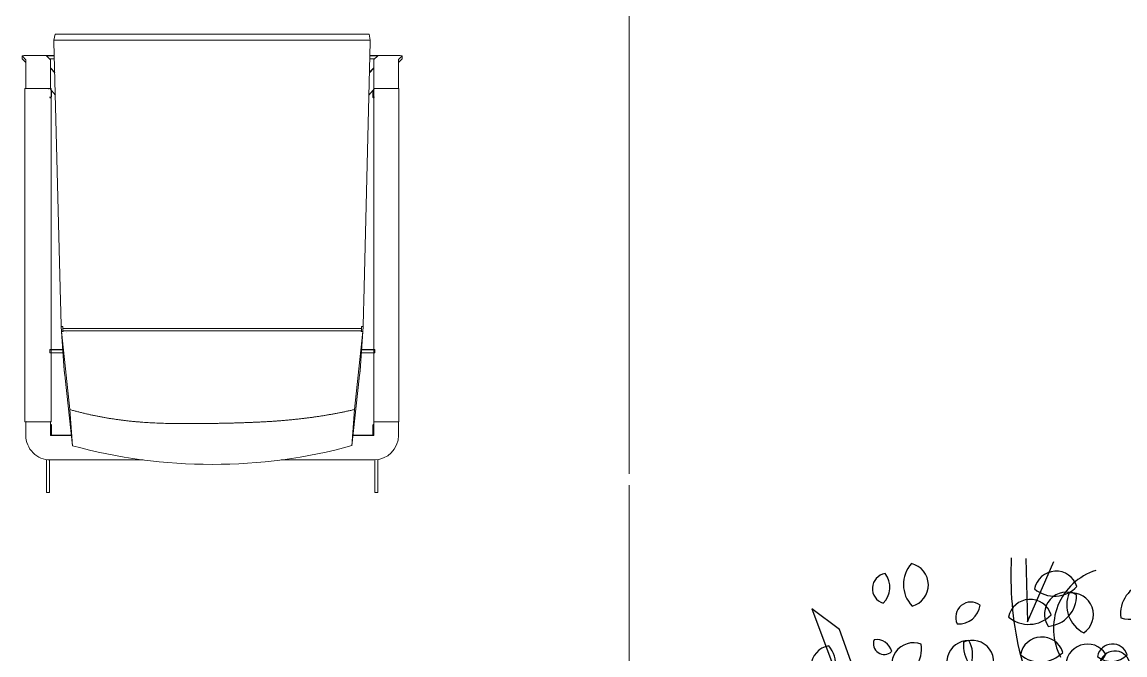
# Model space of a CAD drawing. Header units: millimetres. Extents: x -343543 to 400519, y -115663 to 104219.
# Drawn here: x -315754 to -313955, y 1543 to 2576 of the extents above; entities that cross this region are included whole.
import ezdxf
from ezdxf.xclip import XClip

# ---------------------------------------------------------------- set-up
doc = ezdxf.new("R2010")
doc.units = ezdxf.units.MM
doc.header["$XCLIPFRAME"] = 0
doc.linetypes.add('XREF MAT BANG TUONG XAY$0$CENTER', pattern=[50.8, 31.75, -6.35, 6.35, -6.35])
doc.layers.get('0').update_dxf_attribs({"color": 231, "lineweight": 0})
for name, color, linetype, lineweight in [('A-PATT', 252, 'Continuous', 9), ('A-SYMBOLS', 10, 'Continuous', 13), ('XREF MAT BANG TUONG XAY$0$A-GRID', 8, 'XREF MAT BANG TUONG XAY$0$CENTER', 15)]:
    doc.layers.add(name, color=color, linetype=linetype, lineweight=lineweight)
doc.layers.add('XREF MAT BANG NOI THAT$0$FF-Plants', color=8, linetype='Continuous')

# ---------------------------------------------------------------- blocks, each defined once
blk = doc.blocks.new('XREF MAT BANG TUONG XAY$0$00.xref_IKIGAI_Truc')
at = {"layer": 'XREF MAT BANG TUONG XAY$0$A-GRID', "color": 8, "ltscale": 20}
blk.add_lwpolyline([(23800, -3895), (23800, 22924.4)], dxfattribs=at)
blk = doc.blocks.new('XREF MAT BANG TUONG XAY$0$xref_IKIGAI_Cot')
at = {"layer": 'XREF MAT BANG TUONG XAY$0$A-GRID', "color": 8, "ltscale": 20}
blk.add_lwpolyline([(23800, -3895), (23800, 22924.4)], dxfattribs=at)
blk = doc.blocks.new('XREF MAT BANG NOI THAT$0$YLD.Studio-01-217')
at = {"color": 8}
for p, q in [((5.03, 94), (5.03, 94.07)), ((5.03, 94.07), (5.63, 94.07)), ((5.03, 94), (5.03, 87.31)), ((5.63, 94), (5.63, 94.07)), ((5.63, 94), (5.63, 87.36)), ((72.37, 94), (72.37, 94.07)), ((72.37, 94.07), (72.97, 94.07)), ((72.37, 94), (72.37, 87.36)), ((72.97, 94), (72.97, 94.07)), ((72.97, 94), (72.97, 87.31)), ((24.82, 87.37), (5.8, 87.37)), ((72.2, 87.37), (53.18, 87.37)), ((8.81, 70.6), (10.33, 84.45)), ((9.82, 77.04), (10.33, 84.45)), ((69.19, 70.6), (67.67, 84.45)), ((67.67, 84.45), (68.18, 77.04)), ((0.77, 82.34), (0.77, 79.62)), ((10.1, 82.34), (5.8, 82.34)), ((5.8, 82.34), (5.8, 79.62)), ((10.09, 82.32), (5.8, 82.32)), ((5.83, 82.32), (5.83, 80.21)), ((6.01, 80.36), (6.01, 82.32)), ((6.04, 80.36), (6.04, 82.32)), ((67.9, 82.34), (72.2, 82.34)), ((67.91, 82.32), (72.2, 82.32)), ((71.96, 80.36), (71.96, 82.32)), ((71.99, 80.36), (71.99, 82.32)), ((72.16, 80.21), (72.16, 82.32)), ((72.2, 79.62), (72.2, 82.34)), ((77.23, 79.62), (77.23, 82.34)), ((0.67, 11.15), (0.67, 79.55)), ((0.67, 79.55), (5.85, 79.55)), ((0.77, 79.6), (0.77, 79.62)), ((5.8, 79.6), (5.8, 79.62)), ((5.85, 79.55), (5.85, 11.15)), ((5.86, 80.17), (6, 80.08)), ((72, 80.08), (72.14, 80.17)), ((72.06, 79.53), (72.06, 11.15)), ((77.42, 79.53), (72.06, 79.53)), ((72.2, 79.6), (72.2, 79.62)), ((77.23, 79.6), (77.23, 79.62)), ((77.42, 11.15), (77.42, 79.53)), ((8.3, 62.92), (9.82, 77.04)), ((69.7, 62.92), (68.18, 77.04)), ((8.74, 69.89), (8.81, 70.6)), ((69.26, 69.89), (69.19, 70.6)), ((8.09, 61.03), (8.56, 68.04)), ((8.71, 69.67), (8.74, 69.89)), ((69.29, 69.67), (69.26, 69.89)), ((69.91, 61.03), (69.44, 68.04)), ((5.63, 65.39), (5.63, 64.78)), ((5.63, 65.39), (8.38, 65.39)), ((5.63, 64.7), (5.63, 64.78)), ((5.63, 64.78), (8.34, 64.78)), ((8.34, 64.7), (5.63, 64.7)), ((69.62, 65.39), (72.34, 65.39)), ((69.66, 64.78), (72.34, 64.78)), ((72.34, 64.7), (69.66, 64.7)), ((72.34, 65.39), (72.34, 64.78)), ((72.34, 64.78), (72.34, 64.7)), ((8.09, 61.03), (8.22, 62.23)), ((8.22, 62.23), (8.3, 62.92)), ((68.81, 61.31), (68.81, 61.31)), ((69.78, 62.23), (69.7, 62.92)), ((69.91, 61.03), (69.78, 62.23)), ((8.04, 59.96), (7.97, 56.88)), ((8.04, 59.96), (8.11, 61.02)), ((8.04, 59.96), (8.35, 59.96)), ((8.09, 61.03), (8.4, 61.01)), ((8.35, 59.96), (8.36, 60.42)), ((8.36, 60.42), (8.39, 60.86)), ((69.64, 60.42), (8.36, 60.42)), ((8.38, 60.86), (8.4, 61.01)), ((8.38, 60.86), (8.39, 61.01)), ((8.38, 60.86), (69.62, 60.86)), ((69.6, 61.01), (69.91, 61.03)), ((69.62, 60.86), (69.6, 61.01)), ((69.62, 60.86), (69.61, 61.01)), ((69.64, 60.42), (69.61, 60.86)), ((69.65, 59.96), (69.64, 60.42)), ((69.65, 59.96), (69.96, 59.96)), ((69.96, 59.96), (69.89, 61.02)), ((69.96, 59.96), (70.03, 56.88)), ((7.97, 56.88), (7.91, 54.75)), ((70.03, 56.88), (70.09, 54.75)), ((6.55, 1.54), (7.91, 54.75)), ((71.45, 1.54), (70.09, 54.75)), ((6.83, 12.52), (5.68, 11.15)), ((5.86, 12.93), (6, 13.02)), ((6.01, 11.55), (6.01, 12.74)), ((6.04, 11.57), (6.04, 12.74)), ((72.32, 11.15), (71.17, 12.52)), ((71.96, 11.57), (71.96, 12.74)), ((71.99, 11.55), (71.99, 12.74)), ((72, 13.02), (72.14, 12.93)), ((5.85, 11.15), (0.67, 11.15)), ((0.77, 11.1), (0.77, 7.66)), ((1.07, 11.15), (0.82, 11.15)), ((5.5, 11.15), (5.75, 11.15)), ((5.8, 11.1), (5.8, 7.66)), ((72.06, 11.15), (77.42, 11.15)), ((72.2, 7.66), (72.2, 11.1)), ((72.25, 11.15), (72.5, 11.15)), ((77.18, 11.15), (76.93, 11.15)), ((77.23, 7.66), (77.23, 11.1)), ((0.77, 5.95), (0.77, 7.66)), ((5.8, 6.97), (6.72, 7.9)), ((5.8, 6.89), (6.71, 7.81)), ((5.8, 7.66), (5.8, 5.97)), ((71.28, 7.9), (72.2, 6.97)), ((71.29, 7.81), (72.2, 6.89)), ((72.2, 5.97), (72.2, 7.66)), ((77.23, 7.66), (77.23, 5.95)), ((0.77, 5.79), (0, 5.02)), ((0.79, 5.21), (0, 4.42)), ((0, 5.02), (0, 4.42)), ((0.78, 5.22), (0.79, 5.21)), ((0.79, 5.21), (0.79, 5.21)), ((5.82, 5.21), (5.03, 4.42)), ((5.63, 5.02), (6.64, 5.02)), ((5.63, 5.02), (5.63, 5.02)), ((5.63, 5.02), (5.63, 5.02)), ((5.82, 5.82), (5.82, 5.81)), ((5.82, 5.81), (5.82, 5.81)), ((5.82, 5.81), (5.82, 5.21)), ((5.82, 5.22), (5.82, 5.21)), ((5.82, 5.21), (5.82, 5.21)), ((71.36, 5.02), (72.37, 5.02)), ((72.18, 5.81), (72.18, 5.82)), ((72.18, 5.81), (72.18, 5.21)), ((72.18, 5.21), (72.18, 5.22)), ((72.97, 4.42), (72.18, 5.21)), ((72.18, 5.21), (72.18, 5.21)), ((72.37, 5.02), (72.37, 5.02)), ((72.37, 5.02), (72.37, 5.02)), ((77.21, 5.21), (77.22, 5.22)), ((77.21, 5.21), (77.21, 5.21)), ((78, 4.42), (77.21, 5.21)), ((78, 5.02), (77.23, 5.79)), ((78, 5.02), (78, 4.42)), ((5.03, 4.42), (6.63, 4.42)), ((5.03, 4.33), (6.63, 4.33)), ((71.37, 4.42), (72.97, 4.42)), ((71.37, 4.33), (72.97, 4.33)), ((6.55, 1.21), (6.55, 1.54)), ((6.55, 1.21), (71.45, 1.21)), ((6.81, 0), (6.55, 1.21)), ((71.19, 0), (71.45, 1.21)), ((71.45, 1.21), (71.45, 1.54)), ((6.81, 0), (39, 0)), ((39, 0), (71.19, 0))]:
    blk.add_line(p, q, dxfattribs=at)
at = {"color": 8, "extrusion": (0, 0, -1)}
for centre, major_axis, ratio, start_param, end_param in [((39.01, -4.38), (-100.64, 0.06), 0.920781, 1.281255, 1.570164), ((38.99, -4.38), (-100.64, -0.06), 0.920781, 1.571429, 1.860338), ((5.8, 82.34), (5.03, 0), 0.999389, 3.141593, 4.712389), ((72.2, 82.34), (5.03, 0), 0.999389, 4.712388, 6.283185), ((72.3, 79.62), (-0.101, 0), 0.999389, 4.712389, 6.283185), ((72.3, 79.6), (-0.101, 0), 0.999389, 4.712389, 6.283185), ((77.13, 79.62), (0.101, 0), 0.999389, 0, 1.570796), ((77.13, 79.6), (0.101, 0), 0.999389, 6.283185, 7.853981), ((0.82, 11.1), (0.0503, 0), 0.999389, 3.141593, 4.71239), ((1.07, 11.2), (-0.0503, 0), 0.999389, 3.141593, 4.71239), ((5.75, 11.1), (-0.0503, 0), 0.999389, 1.570796, 3.141593), ((72.25, 11.1), (-0.0503, 0), 0.999389, 6.283185, 7.853982), ((72.5, 11.2), (0.0503, 0), 0.999389, 6.283185, 7.853982), ((76.93, 11.2), (-0.0503, 0), 0.999389, 4.712388, 6.283185), ((77.18, 11.1), (0.0503, 0), 0.999389, 4.712388, 6.283185), ((5.03, 5.02), (-5.03, 0), 0.017507, 6.283185, 6.300611), ((72.97, 5.02), (-5.03, 0), 0.017507, 3.124268, 3.141593), ((5.03, 4.42), (-5.03, 0), 0.017507, 4.712412, 6.283185), ((5.03, 4.42), (-5.03, 0), 0.017507, 0, 0.017426), ((72.97, 4.42), (-5.03, 0), 0.017507, 3.141593, 4.712464), ((72.97, 4.42), (-5.03, 0), 0.017507, 3.124268, 3.141593)]:
    blk.add_ellipse(centre, major_axis=major_axis, ratio=ratio, start_param=start_param, end_param=end_param, dxfattribs=at)
at = {"color": 8}
for points, degree, knots in [([(6.01, 80.36), (6.01, 80.35), (6.01, 80.35), (6.01, 80.33), (6.01, 80.33), (6.01, 80.32), (6.01, 80.31), (6.01, 80.3), (6.01, 80.29), (6.01, 80.28), (6.01, 80.27), (6.01, 80.26), (6.01, 80.25), (6.01, 80.25), (6.01, 80.24), (6.01, 80.23), (6.01, 80.22), (6.01, 80.21), (6.01, 80.2), (6.01, 80.2), (6, 80.19), (6, 80.18), (6, 80.17), (6, 80.17), (6, 80.16), (5.99, 80.15), (5.99, 80.14), (5.99, 80.14), (5.98, 80.13), (5.98, 80.12), (5.97, 80.12), (5.97, 80.11), (5.96, 80.11), (5.96, 80.11), (5.95, 80.1), (5.95, 80.1), (5.94, 80.09), (5.93, 80.09), (5.92, 80.09), (5.91, 80.08), (5.9, 80.08), (5.9, 80.08), (5.89, 80.08), (5.88, 80.08), (5.88, 80.07), (5.87, 80.07), (5.87, 80.07), (5.86, 80.07), (5.85, 80.07), (5.85, 80.07), (5.84, 80.07), (5.83, 80.07), (5.83, 80.07), (5.82, 80.07), (5.82, 80.07), (5.81, 80.07), (5.8, 80.07), (5.8, 80.07)], 3, [0, 0, 0, 0, 0.11689, 0.233409, 0.312095, 0.409065, 0.503979, 0.596879, 0.687638, 0.77928, 0.868407, 0.955167, 1.038789, 1.114733, 1.189461, 1.282462, 1.370109, 1.451685, 1.531663, 1.611071, 1.68835, 1.759104, 1.833062, 1.910679, 1.990103, 2.069024, 2.147732, 2.225739, 2.303335, 2.381652, 2.459562, 2.540136, 2.601921, 2.641909, 2.719639, 2.792453, 2.866123, 2.944924, 3.043467, 3.141545, 3.240707, 3.32258, 3.387247, 3.44975, 3.512124, 3.573035, 3.6337, 3.695192, 3.757868, 3.8333, 3.898562, 3.946845, 3.99622, 4.04655, 4.109222, 4.193586, 4.277069, 4.277069, 4.277069, 4.277069]), ([(5.86, 80.22), (5.86, 80.22), (5.85, 80.22), (5.83, 80.22), (5.82, 80.22), (5.8, 80.22), (5.8, 80.22), (5.8, 80.22), (5.8, 80.22)], 5, [0, 0, 0, 0, 0, 0, 2.145056, 2.145056, 2.145056, 2.153698, 2.153698, 2.153698, 2.153698, 2.153698, 2.153698]), ([(5.86, 80.17), (5.86, 80.17), (5.85, 80.17), (5.85, 80.17), (5.84, 80.17), (5.83, 80.18), (5.82, 80.18), (5.81, 80.18), (5.8, 80.18)], 5, [0, 0, 0, 0, 0, 0, 0.547197, 0.547197, 0.547197, 1.448788, 1.448788, 1.448788, 1.448788, 1.448788, 1.448788]), ([(5.87, 80.08), (5.87, 80.08), (5.87, 80.08), (5.87, 80.08), (5.86, 80.08), (5.86, 80.08), (5.85, 80.08), (5.84, 80.07), (5.83, 80.07), (5.82, 80.07), (5.81, 80.07), (5.8, 80.07)], 5, [0, 0, 0, 0, 0, 0, 0.508417, 0.508417, 0.508417, 1.033284, 1.033284, 1.033284, 1.706158, 1.706158, 1.706158, 1.706158, 1.706158, 1.706158]), ([(5.87, 80.08), (5.86, 80.1), (5.85, 80.11), (5.84, 80.13), (5.83, 80.14), (5.81, 80.16), (5.81, 80.16), (5.81, 80.17), (5.81, 80.17), (5.81, 80.17), (5.81, 80.17), (5.81, 80.17)], 5, [11.334544, 11.334544, 11.334544, 11.334544, 11.334544, 11.334544, 26.991063, 26.991063, 26.991063, 28.593175, 28.593175, 28.593175, 29.023719, 29.023719, 29.023719, 29.023719, 29.023719, 29.023719]), ([(6, 80.21), (5.97, 80.21), (5.95, 80.21), (5.92, 80.21), (5.9, 80.22), (5.87, 80.22), (5.87, 80.22), (5.86, 80.22), (5.86, 80.22), (5.86, 80.22), (5.86, 80.22), (5.86, 80.22)], 5, [11.334544, 11.334544, 11.334544, 11.334544, 11.334544, 11.334544, 26.991063, 26.991063, 26.991063, 28.593175, 28.593175, 28.593175, 29.023719, 29.023719, 29.023719, 29.023719, 29.023719, 29.023719]), ([(6.01, 80.36), (6.01, 80.35), (6.01, 80.34), (6.01, 80.33), (6.01, 80.31), (6.01, 80.29), (6.01, 80.28), (6.01, 80.26), (6.01, 80.24), (6.01, 80.24), (6, 80.22), (6, 80.21), (6, 80.21), (6, 80.21), (6, 80.21)], 5, [0, 0, 0, 0, 0, 0, 0.542954, 0.542954, 0.542954, 1.408857, 1.408857, 1.408857, 1.987463, 1.987463, 1.987463, 2.792709, 2.792709, 2.792709, 2.792709, 2.792709, 2.792709]), ([(9.82, 77.04), (12.65, 77.69), (15.49, 78.23), (18.33, 78.67), (24.32, 79.36), (30.34, 79.69), (33.5, 79.78), (39.48, 79.92), (45.46, 79.94), (48.26, 79.92), (53.97, 79.7), (59.63, 79), (62.49, 78.5), (65.34, 77.85), (68.18, 77.04)], 5, [0, 0, 0, 0, 0, 0, 143.030883, 143.030883, 143.030883, 300.119513, 300.119513, 300.119513, 439.47879, 439.47879, 439.47879, 584.087653, 584.087653, 584.087653, 584.087653, 584.087653, 584.087653]), ([(72, 80.21), (72, 80.21), (72, 80.21), (72, 80.21), (72, 80.22), (72, 80.22), (72, 80.23), (71.99, 80.24), (71.99, 80.26), (71.99, 80.27), (71.99, 80.29), (71.99, 80.31), (71.99, 80.32), (71.99, 80.33), (71.99, 80.35), (71.99, 80.35), (71.99, 80.35), (71.99, 80.36)], 5, [0, 0, 0, 0, 0, 0, 0.536911, 0.536911, 0.536911, 1.088754, 1.088754, 1.088754, 1.960241, 1.960241, 1.960241, 2.533438, 2.533438, 2.533438, 2.792479, 2.792479, 2.792479, 2.792479, 2.792479, 2.792479]), ([(71.99, 80.36), (71.99, 80.35), (71.99, 80.35), (71.99, 80.33), (71.99, 80.32), (71.99, 80.32), (71.99, 80.31), (71.99, 80.3), (71.99, 80.29), (71.99, 80.28), (71.99, 80.27), (71.99, 80.26), (71.99, 80.25), (71.99, 80.24), (71.99, 80.24), (71.99, 80.23), (71.99, 80.22), (71.99, 80.21), (71.99, 80.2), (71.99, 80.2), (72, 80.19), (72, 80.18), (72, 80.18), (72, 80.17), (72, 80.16), (72, 80.16), (72.01, 80.15), (72.01, 80.14), (72.01, 80.14), (72.02, 80.13), (72.02, 80.13), (72.03, 80.12), (72.03, 80.12), (72.04, 80.11), (72.04, 80.11), (72.05, 80.1), (72.05, 80.1), (72.06, 80.09), (72.07, 80.09), (72.08, 80.08), (72.09, 80.08), (72.09, 80.08), (72.1, 80.08), (72.1, 80.08), (72.11, 80.08), (72.12, 80.08), (72.12, 80.07), (72.13, 80.07), (72.13, 80.07), (72.14, 80.07), (72.15, 80.07), (72.15, 80.07), (72.16, 80.07), (72.17, 80.07), (72.17, 80.07), (72.18, 80.07), (72.19, 80.07), (72.2, 80.07), (72.2, 80.07)], 3, [0, 0, 0, 0, 0.118575, 0.236568, 0.312938, 0.410491, 0.505804, 0.599127, 0.690371, 0.782411, 0.871975, 0.959156, 1.043994, 1.126599, 1.207363, 1.293546, 1.376205, 1.455832, 1.533951, 1.613121, 1.677681, 1.712548, 1.78403, 1.853619, 1.92614, 2.000996, 2.081456, 2.16069, 2.240225, 2.311815, 2.374583, 2.43713, 2.499591, 2.562227, 2.630148, 2.713105, 2.794534, 2.877109, 2.961639, 3.049065, 3.138304, 3.233148, 3.287982, 3.334241, 3.397902, 3.456961, 3.515158, 3.574289, 3.636452, 3.69898, 3.765217, 3.816921, 3.865538, 3.939618, 4.040082, 4.123824, 4.206307, 4.291108, 4.291108, 4.291108, 4.291108]), ([(72, 80.21), (72.03, 80.21), (72.05, 80.21), (72.08, 80.21), (72.1, 80.22), (72.13, 80.22), (72.13, 80.22), (72.14, 80.22), (72.14, 80.22), (72.14, 80.22), (72.14, 80.22), (72.14, 80.22)], 5, [11.334544, 11.334544, 11.334544, 11.334544, 11.334544, 11.334544, 26.991063, 26.991063, 26.991063, 28.593175, 28.593175, 28.593175, 29.023719, 29.023719, 29.023719, 29.023719, 29.023719, 29.023719]), ([(72.13, 80.08), (72.14, 80.1), (72.15, 80.11), (72.16, 80.13), (72.17, 80.14), (72.19, 80.16), (72.19, 80.16), (72.19, 80.17), (72.19, 80.17), (72.19, 80.17), (72.19, 80.17), (72.19, 80.17)], 5, [11.334544, 11.334544, 11.334544, 11.334544, 11.334544, 11.334544, 26.991063, 26.991063, 26.991063, 28.593175, 28.593175, 28.593175, 29.023719, 29.023719, 29.023719, 29.023719, 29.023719, 29.023719]), ([(72.2, 80.07), (72.19, 80.07), (72.19, 80.07), (72.18, 80.07), (72.17, 80.07), (72.16, 80.07), (72.16, 80.07), (72.14, 80.08), (72.13, 80.08), (72.13, 80.08), (72.13, 80.08), (72.13, 80.08)], 5, [0.924605, 0.924605, 0.924605, 0.924605, 0.924605, 0.924605, 1.331693, 1.331693, 1.331693, 1.881457, 1.881457, 1.881457, 2.645784, 2.645784, 2.645784, 2.645784, 2.645784, 2.645784]), ([(72.14, 80.22), (72.14, 80.22), (72.15, 80.22), (72.17, 80.22), (72.18, 80.22), (72.2, 80.22), (72.2, 80.22), (72.2, 80.22), (72.2, 80.22)], 5, [0, 0, 0, 0, 0, 0, 2.169157, 2.169157, 2.169157, 2.177999, 2.177999, 2.177999, 2.177999, 2.177999, 2.177999]), ([(72.14, 80.17), (72.14, 80.17), (72.15, 80.17), (72.15, 80.17), (72.16, 80.17), (72.17, 80.18), (72.18, 80.18), (72.19, 80.18), (72.2, 80.18)], 5, [0, 0, 0, 0, 0, 0, 0.553924, 0.553924, 0.553924, 1.466485, 1.466485, 1.466485, 1.466485, 1.466485, 1.466485]), ([(8.71, 69.67), (8.69, 69.52), (8.68, 69.32), (8.65, 69.1), (8.62, 68.76), (8.59, 68.39), (8.58, 68.28), (8.57, 68.16), (8.56, 68.04)], 5, [0, 0, 0, 0, 0, 0, 28.611401, 28.611401, 28.611401, 41.574373, 41.574373, 41.574373, 41.574373, 41.574373, 41.574373]), ([(69.44, 68.04), (69.42, 68.31), (69.39, 68.58), (69.37, 68.83), (69.34, 69.17), (69.31, 69.46), (69.3, 69.53), (69.3, 69.6), (69.29, 69.67)], 5, [0, 0, 0, 0, 0, 0, 29.660482, 29.660482, 29.660482, 41.636356, 41.636356, 41.636356, 41.636356, 41.636356, 41.636356]), ([(5.66, 12.92), (5.66, 12.92), (5.66, 12.92), (5.67, 12.92), (5.67, 12.92), (5.68, 12.92), (5.69, 12.92), (5.7, 12.92), (5.71, 12.92), (5.72, 12.92), (5.74, 12.92), (5.76, 12.92), (5.76, 12.92), (5.78, 12.92), (5.79, 12.92), (5.79, 12.92), (5.8, 12.93), (5.81, 12.93), (5.81, 12.93), (5.81, 12.93), (5.81, 12.93)], 5, [101.54699, 101.54699, 101.54699, 101.54699, 101.54699, 101.54699, 101.760588, 101.760588, 101.760588, 102.278567, 102.278567, 102.278567, 103.285538, 103.285538, 103.285538, 104.289953, 104.289953, 104.289953, 105.265877, 105.265877, 105.265877, 106.192097, 106.192097, 106.192097, 106.192097, 106.192097, 106.192097]), ([(5.66, 12.89), (5.69, 12.88), (5.71, 12.88), (5.74, 12.88), (5.79, 12.88), (5.83, 12.88), (5.84, 12.88), (5.85, 12.88), (5.86, 12.88)], 5, [0, 0, 0, 0, 0, 0, 2.619534, 2.619534, 2.619534, 5.038609, 5.038609, 5.038609, 5.038609, 5.038609, 5.038609]), ([(5.73, 13.03), (5.74, 13.03), (5.75, 13.03), (5.76, 13.03), (5.78, 13.03), (5.79, 13.03), (5.81, 13.03), (5.82, 13.03), (5.84, 13.02), (5.84, 13.02), (5.86, 13.02), (5.87, 13.02), (5.87, 13.02), (5.87, 13.02), (5.87, 13.02)], 5, [0, 0, 0, 0, 0, 0, 0.513089, 0.513089, 0.513089, 1.331697, 1.331697, 1.331697, 1.881463, 1.881463, 1.881463, 2.645793, 2.645793, 2.645793, 2.645793, 2.645793, 2.645793]), ([(5.81, 12.93), (5.81, 12.93), (5.81, 12.93), (5.81, 12.93), (5.81, 12.94), (5.82, 12.94), (5.82, 12.94), (5.83, 12.96), (5.84, 12.98), (5.85, 12.99), (5.86, 13), (5.87, 13.02)], 5, [24.815892, 24.815892, 24.815892, 24.815892, 24.815892, 24.815892, 25.657633, 25.657633, 25.657633, 28.556469, 28.556469, 28.556469, 42.485305, 42.485305, 42.485305, 42.485305, 42.485305, 42.485305]), ([(5.86, 12.88), (5.86, 12.88), (5.86, 12.88), (5.86, 12.88), (5.87, 12.88), (5.87, 12.88), (5.88, 12.88), (5.9, 12.88), (5.93, 12.89), (5.95, 12.89), (5.98, 12.89), (6, 12.89)], 5, [24.815892, 24.815892, 24.815892, 24.815892, 24.815892, 24.815892, 25.657633, 25.657633, 25.657633, 28.556469, 28.556469, 28.556469, 42.485305, 42.485305, 42.485305, 42.485305, 42.485305, 42.485305]), ([(6, 12.89), (6, 12.89), (6, 12.89), (6, 12.89), (6, 12.88), (6, 12.87), (6, 12.87), (6.01, 12.85), (6.01, 12.84), (6.01, 12.83), (6.01, 12.81), (6.01, 12.78), (6.01, 12.78), (6.01, 12.76), (6.01, 12.75), (6.01, 12.75), (6.01, 12.75), (6.01, 12.74)], 5, [0, 0, 0, 0, 0, 0, 0.536913, 0.536913, 0.536913, 1.088758, 1.088758, 1.088758, 1.960247, 1.960247, 1.960247, 2.533446, 2.533446, 2.533446, 2.792488, 2.792488, 2.792488, 2.792488, 2.792488, 2.792488]), ([(71.99, 12.74), (71.99, 12.75), (71.99, 12.76), (71.99, 12.76), (71.99, 12.79), (71.99, 12.81), (71.99, 12.82), (71.99, 12.84), (71.99, 12.85), (71.99, 12.86), (72, 12.87), (72, 12.88), (72, 12.89), (72, 12.89), (72, 12.89)], 5, [0, 0, 0, 0, 0, 0, 0.542956, 0.542956, 0.542956, 1.408861, 1.408861, 1.408861, 1.987468, 1.987468, 1.987468, 2.792718, 2.792718, 2.792718, 2.792718, 2.792718, 2.792718]), ([(72.14, 12.88), (72.14, 12.88), (72.14, 12.88), (72.14, 12.88), (72.13, 12.88), (72.13, 12.88), (72.12, 12.88), (72.09, 12.88), (72.07, 12.89), (72.05, 12.89), (72.02, 12.89), (72, 12.89)], 5, [24.815892, 24.815892, 24.815892, 24.815892, 24.815892, 24.815892, 25.657633, 25.657633, 25.657633, 28.556469, 28.556469, 28.556469, 42.485305, 42.485305, 42.485305, 42.485305, 42.485305, 42.485305]), ([(72.13, 13.02), (72.13, 13.02), (72.13, 13.02), (72.13, 13.02), (72.14, 13.02), (72.14, 13.02), (72.15, 13.02), (72.16, 13.02), (72.18, 13.03), (72.19, 13.03), (72.21, 13.03), (72.22, 13.03), (72.23, 13.03), (72.24, 13.03), (72.25, 13.03), (72.26, 13.03), (72.26, 13.03), (72.27, 13.03)], 5, [0, 0, 0, 0, 0, 0, 0.508419, 0.508419, 0.508419, 1.033287, 1.033287, 1.033287, 1.860457, 1.860457, 1.860457, 2.401806, 2.401806, 2.401806, 2.645745, 2.645745, 2.645745, 2.645745, 2.645745, 2.645745]), ([(72.19, 12.93), (72.19, 12.93), (72.19, 12.93), (72.19, 12.93), (72.19, 12.94), (72.18, 12.94), (72.18, 12.94), (72.17, 12.96), (72.16, 12.98), (72.15, 12.99), (72.14, 13), (72.13, 13.02)], 5, [24.815892, 24.815892, 24.815892, 24.815892, 24.815892, 24.815892, 25.657633, 25.657633, 25.657633, 28.556469, 28.556469, 28.556469, 42.485305, 42.485305, 42.485305, 42.485305, 42.485305, 42.485305]), ([(72.34, 12.89), (72.31, 12.88), (72.29, 12.88), (72.26, 12.88), (72.21, 12.88), (72.17, 12.88), (72.15, 12.88), (72.15, 12.88), (72.14, 12.88)], 5, [0, 0, 0, 0, 0, 0, 2.619409, 2.619409, 2.619409, 5.038475, 5.038475, 5.038475, 5.038475, 5.038475, 5.038475]), ([(72.34, 12.92), (72.34, 12.92), (72.34, 12.92), (72.33, 12.92), (72.33, 12.92), (72.32, 12.92), (72.31, 12.92), (72.3, 12.92), (72.29, 12.92), (72.28, 12.92), (72.26, 12.92), (72.24, 12.92), (72.24, 12.92), (72.22, 12.92), (72.21, 12.92), (72.21, 12.92), (72.2, 12.93), (72.19, 12.93), (72.19, 12.93), (72.19, 12.93), (72.19, 12.93)], 5, [101.546984, 101.546984, 101.546984, 101.546984, 101.546984, 101.546984, 101.760582, 101.760582, 101.760582, 102.278562, 102.278562, 102.278562, 103.285535, 103.285535, 103.285535, 104.289953, 104.289953, 104.289953, 105.265881, 105.265881, 105.265881, 106.192099, 106.192099, 106.192099, 106.192099, 106.192099, 106.192099]), ([(0.77, 5.95), (0.77, 5.8), (0.77, 5.66), (0.78, 5.53), (0.78, 5.36), (0.78, 5.26), (0.78, 5.23), (0.78, 5.22), (0.78, 5.22)], 5, [0, 0, 0, 0, 0, 0, 11.747537, 11.747537, 11.747537, 18.277887, 18.277887, 18.277887, 18.277887, 18.277887, 18.277887]), ([(5.82, 5.82), (5.81, 5.82), (5.81, 5.84), (5.81, 5.89), (5.81, 5.99), (5.8, 6.14), (5.8, 6.21), (5.8, 6.3), (5.8, 6.38)], 5, [0, 0, 0, 0, 0, 0, 9.615959, 9.615959, 9.615959, 17.747792, 17.747792, 17.747792, 17.747792, 17.747792, 17.747792]), ([(5.82, 5.22), (5.81, 5.22), (5.81, 5.23), (5.81, 5.26), (5.81, 5.37), (5.81, 5.54), (5.8, 5.67), (5.8, 5.81), (5.8, 5.96), (5.8, 5.97), (5.8, 5.97), (5.8, 5.97)], 5, [0, 0, 0, 0, 0, 0, 6.776554, 6.776554, 6.776554, 18.337778, 18.337778, 18.337778, 18.570187, 18.570187, 18.570187, 18.570187, 18.570187, 18.570187]), ([(72.2, 6.38), (72.2, 6.25), (72.2, 6.12), (72.19, 6.01), (72.19, 5.9), (72.19, 5.84), (72.19, 5.83), (72.19, 5.82), (72.18, 5.82)], 5, [0, 0, 0, 0, 0, 0, 12.839967, 12.839967, 12.839967, 17.733328, 17.733328, 17.733328, 17.733328, 17.733328, 17.733328]), ([(72.2, 5.97), (72.2, 5.82), (72.2, 5.67), (72.19, 5.54), (72.19, 5.37), (72.19, 5.26), (72.19, 5.23), (72.19, 5.22), (72.18, 5.22)], 5, [0, 0, 0, 0, 0, 0, 11.946445, 11.946445, 11.946445, 18.56747, 18.56747, 18.56747, 18.56747, 18.56747, 18.56747]), ([(77.22, 5.22), (77.22, 5.22), (77.22, 5.23), (77.22, 5.26), (77.22, 5.36), (77.23, 5.53), (77.23, 5.66), (77.23, 5.8), (77.23, 5.94), (77.23, 5.95), (77.23, 5.95), (77.23, 5.95)], 5, [0, 0, 0, 0, 0, 0, 6.682096, 6.682096, 6.682096, 18.055785, 18.055785, 18.055785, 18.280688, 18.280688, 18.280688, 18.280688, 18.280688, 18.280688])]:
    blk.add_open_spline(points, degree=degree, knots=knots, dxfattribs=at)
blk = doc.blocks.new('XREF MAT BANG NOI THAT$0$YLD.Studio-04-229')
at = {"layer": 'XREF MAT BANG NOI THAT$0$FF-Plants', "color": 8}
for p, q in [((79.5, 621.5), (82.3, 518.2)), ((82.3, 518.2), (125.3, 616.4)), ((-269.5, 539.4), (-223.9, 417.7)), ((-224.5, 505.6), (-269.5, 539.4)), ((-134.3, 257.8), (-224.5, 505.6))]:
    blk.add_line(p, q, dxfattribs=at)
for centre, radius, start, end in [((-69.5, 579.1), 50.6, 137.6042, 224.0564), ((-115.1, 578.4), 35.7, 284.9106, 76.7501), ((617.1, 593.9), 561.9, 177.0573, 192.5456), ((-145.6, 572.3), 25, 100.3158, 252.1553), ((-177.4, 574.4), 35.4, 313.0095, 39.4617), ((128.9, 565.2), 35.7, 17.257, 169.0965), ((224.7, 507.2), 99.9, 108.1712, 207.8384), ((126.3, 610.7), 50.6, 229.9506, 316.4028), ((284.8, 531.8), 50.6, 101.6042, 188.0564), ((247.6, 558), 35.7, 248.9106, 40.7501), ((145.7, 530.8), 35.7, 62.2287, 214.0682), ((111.8, 561.2), 50.6, 274.9223, 1.3746), ((197, 545.3), 50.6, 156.6654, 243.1176), ((154.1, 529.8), 35.7, 303.9718, 95.8113), ((-9.8, 525.4), 25, 53.257, 205.0965), ((-29.9, 550.1), 35.4, 265.9506, 352.4028), ((86.6, 519.1), 35.7, 17.257, 169.0965), ((84.1, 564.6), 50.6, 229.9506, 316.4028), ((-151.2, 482.8), 17.9, 160.0348, 311.8743), ((-163.9, 463.9), 25.3, 12.7284, 99.1806), ((-13.7, 452), 35.7, 89.257, 241.0965), ((-57.7, 463.7), 50.6, 301.9506, 28.4028), ((-8.2, 452.3), 35.7, 320.9106, 112.7501), ((105.8, 457.7), 35.7, 17.257, 169.0965), ((-235.4, 444), 35.7, 100.3158, 252.1553), ((-280.9, 447), 50.6, 313.0095, 39.4617), ((-103.7, 448.3), 35.7, 68.9106, 220.7501), ((-141, 474.6), 50.6, 281.6042, 8.0564), ((28.3, 479.6), 50.6, 173.6042, 260.0564), ((191.8, 499.2), 126.1, 192.5456, 221.911), ((103.3, 503.2), 50.6, 229.9506, 316.4028), ((180.3, 446.1), 35.7, 32.9106, 184.7501), ((221, 457), 25, 17.257, 169.0965), ((224.8, 445.5), 25, 17.257, 169.0965), ((165.6, 489.2), 50.6, 245.6042, 332.0564), ((219.2, 488.9), 35.4, 229.9506, 316.4028)]:
    blk.add_arc(centre, radius, start, end, dxfattribs=at)
blk = doc.blocks.new('XREF MAT BANG NOI THAT')
at = {"color": 8, "xscale": 7.950119377061839, "yscale": 7.950119377061839, "zscale": 7.950119377061839, "rotation": 180.0043708653919}
blk.add_blockref('XREF MAT BANG NOI THAT$0$YLD.Studio-01-217', (23430, 2555.9), dxfattribs=at)
at = {"color": 8}
blk.add_blockref('XREF MAT BANG NOI THAT$0$YLD.Studio-04-229', (24367.6, 1078.9), dxfattribs=at)
blk = doc.blocks.new('01.Xref _MB T1')
at = {"color": 8}
blk.add_blockref('XREF MAT BANG TUONG XAY$0$00.xref_IKIGAI_Truc', (0.00011, 0), dxfattribs=at)
ref = blk.add_blockref('XREF MAT BANG TUONG XAY$0$xref_IKIGAI_Cot', (-0.00927, -0.00001), dxfattribs=at)
XClip(ref).set_block_clipping_path([(-1610.3425959283, -2225.6693134198), (41829.1295208634, 21555.8819575264)])
at = {"layer": 'A-PATT', "color": 8}
blk.add_blockref('XREF MAT BANG NOI THAT', (0, 0), dxfattribs=at)

msp = doc.modelspace()

# ---------------------------------------------------------------- block references
at = {"layer": 'A-SYMBOLS'}
msp.add_blockref('01.Xref _MB T1', (-338563.5, 0), dxfattribs=at)

doc.saveas('drawing.dxf')
